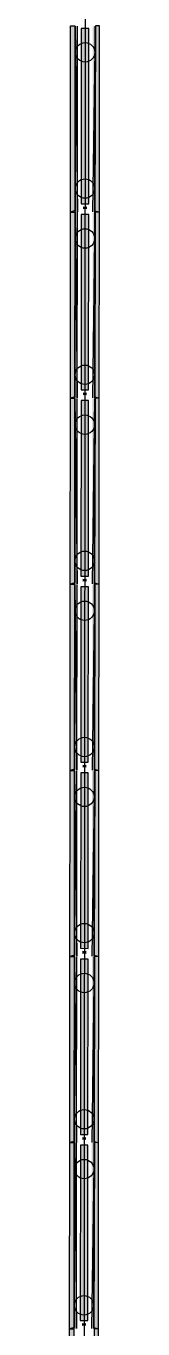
# Model space of a CAD drawing. Header units: millimetres. Extents: x -957 to 3394, y -3 to 3008.
# Drawn here: x 1457.9 to 1464.1, y 1388.8 to 1653.2 of the extents above; entities that cross this region are included whole.
import ezdxf

# ---------------------------------------------------------------- set-up
doc = ezdxf.new("R2010")
doc.units = ezdxf.units.MM
for name, color, linetype in [('PDF_0', 7, 'CONTINUOUS'), ('PDF_0SKM_PENDENT_SPRINKLER', 7, 'CONTINUOUS'), ('PDF_HATCH', 7, 'CONTINUOUS')]:
    doc.layers.add(name, color=color, linetype=linetype)

msp = doc.modelspace()

# ---------------------------------------------------------------- hatches: boundary and pattern name
at = {"layer": 'PDF_0'}
for points in [[(1459.12, 1653.01), (1459.12, 1653.21), (1459.13, 1653.21), (1459.13, 1653.22), (1459.13, 1653.22), (1459.14, 1653.22), (1459.14, 1653.22), (1459.6, 1653.22), (1459.56, 1615.56), (1459.11, 1615.56), (1459.1, 1615.56), (1459.1, 1615.57), (1459.1, 1615.57), (1459.09, 1615.57), (1459.09, 1615.58)], [(1463.16, 1653.01), (1463.16, 1653.2), (1463.16, 1653.21), (1463.16, 1653.21), (1463.16, 1653.22), (1463.15, 1653.22), (1463.15, 1653.22), (1462.69, 1653.22), (1462.66, 1615.56), (1463.12, 1615.56), (1463.12, 1615.56), (1463.13, 1615.56), (1463.13, 1615.57), (1463.13, 1615.57), (1463.13, 1615.58)], [(1459.09, 1615.24), (1459.09, 1615.43), (1459.09, 1615.44), (1459.1, 1615.44), (1459.1, 1615.44), (1459.1, 1615.45), (1459.11, 1615.45), (1459.56, 1615.45), (1459.53, 1577.79), (1459.08, 1577.79), (1459.07, 1577.79), (1459.07, 1577.79), (1459.06, 1577.79), (1459.06, 1577.8), (1459.06, 1577.8)], [(1463.13, 1615.23), (1463.13, 1615.43), (1463.13, 1615.43), (1463.13, 1615.44), (1463.12, 1615.44), (1463.12, 1615.44), (1463.12, 1615.44), (1462.66, 1615.44), (1462.63, 1577.78), (1463.08, 1577.78), (1463.09, 1577.78), (1463.09, 1577.79), (1463.1, 1577.79), (1463.1, 1577.8), (1463.1, 1577.8)], [(1459.06, 1577.46), (1459.06, 1577.65), (1459.06, 1577.66), (1459.06, 1577.66), (1459.07, 1577.67), (1459.07, 1577.67), (1459.08, 1577.67), (1459.53, 1577.67), (1459.5, 1540.01), (1459.04, 1540.01), (1459.04, 1540.01), (1459.03, 1540.01), (1459.03, 1540.02), (1459.03, 1540.02), (1459.03, 1540.03)], [(1463.1, 1577.46), (1463.1, 1577.65), (1463.1, 1577.66), (1463.1, 1577.66), (1463.09, 1577.66), (1463.09, 1577.67), (1463.08, 1577.67), (1462.63, 1577.67), (1462.59, 1540.01), (1463.05, 1540.01), (1463.06, 1540.01), (1463.06, 1540.01), (1463.06, 1540.01), (1463.07, 1540.02), (1463.07, 1540.02)], [(1459.03, 1539.68), (1459.03, 1539.88), (1459.03, 1539.88), (1459.03, 1539.89), (1459.03, 1539.89), (1459.04, 1539.89), (1459.04, 1539.89), (1459.5, 1539.89), (1459.47, 1502.23), (1459.01, 1502.23), (1459.01, 1502.24), (1459, 1502.24), (1459, 1502.24), (1459, 1502.25), (1459, 1502.25)], [(1463.07, 1539.68), (1463.07, 1539.87), (1463.07, 1539.88), (1463.06, 1539.88), (1463.06, 1539.89), (1463.06, 1539.89), (1463.05, 1539.89), (1462.59, 1539.89), (1462.56, 1502.23), (1463.02, 1502.23), (1463.02, 1502.23), (1463.03, 1502.23), (1463.03, 1502.24), (1463.03, 1502.24), (1463.03, 1502.25)], [(1458.99, 1501.91), (1459, 1502.1), (1459, 1502.11), (1459, 1502.11), (1459, 1502.11), (1459.01, 1502.12), (1459.01, 1502.12), (1459.47, 1502.12), (1459.43, 1464.46), (1458.98, 1464.46), (1458.97, 1464.46), (1458.97, 1464.46), (1458.97, 1464.46), (1458.96, 1464.47), (1458.96, 1464.47)], [(1463.03, 1501.91), (1463.03, 1502.1), (1463.03, 1502.1), (1463.03, 1502.11), (1463.03, 1502.11), (1463.02, 1502.11), (1463.02, 1502.11), (1462.56, 1502.11), (1462.53, 1464.46), (1462.99, 1464.45), (1462.99, 1464.46), (1463, 1464.46), (1463, 1464.46), (1463, 1464.47), (1463, 1464.47)], [(1458.96, 1464.13), (1458.96, 1464.32), (1458.96, 1464.33), (1458.97, 1464.33), (1458.97, 1464.34), (1458.97, 1464.34), (1458.98, 1464.34), (1459.43, 1464.34), (1459.4, 1426.68), (1458.95, 1426.68), (1458.94, 1426.68), (1458.94, 1426.68), (1458.93, 1426.69), (1458.93, 1426.69), (1458.93, 1426.7)], [(1463, 1464.13), (1463, 1464.32), (1463, 1464.33), (1463, 1464.33), (1463, 1464.33), (1462.99, 1464.34), (1462.99, 1464.34), (1462.53, 1464.34), (1462.5, 1426.68), (1462.95, 1426.68), (1462.96, 1426.68), (1462.96, 1426.68), (1462.97, 1426.68), (1462.97, 1426.69), (1462.97, 1426.69)], [(1458.93, 1426.36), (1458.93, 1426.55), (1458.93, 1426.55), (1458.93, 1426.56), (1458.94, 1426.56), (1458.94, 1426.56), (1458.95, 1426.56), (1459.4, 1426.56), (1459.37, 1388.91), (1458.91, 1388.91), (1458.91, 1388.91), (1458.9, 1388.91), (1458.9, 1388.91), (1458.9, 1388.92), (1458.9, 1388.92)], [(1462.97, 1426.35), (1462.97, 1426.54), (1462.97, 1426.55), (1462.97, 1426.55), (1462.96, 1426.56), (1462.96, 1426.56), (1462.95, 1426.56), (1462.5, 1426.56), (1462.47, 1388.9), (1462.92, 1388.9), (1462.93, 1388.9), (1462.93, 1388.91), (1462.93, 1388.91), (1462.94, 1388.91), (1462.94, 1388.92)]]:
    msp.add_hatch(color=256, dxfattribs=at).paths.add_polyline_path(points, flags=0)
at = {"layer": 'PDF_0SKM_PENDENT_SPRINKLER'}
for points in [[(1459.13, 1653.01), (1459.13, 1653.21), (1459.13, 1653.21), (1459.13, 1653.22), (1459.13, 1653.22), (1459.14, 1653.22), (1459.14, 1653.22), (1459.6, 1653.22), (1459.56, 1615.56), (1459.11, 1615.56), (1459.1, 1615.56), (1459.1, 1615.57), (1459.1, 1615.57), (1459.09, 1615.57), (1459.09, 1615.58)], [(1463.16, 1653.01), (1463.16, 1653.2), (1463.16, 1653.21), (1463.16, 1653.21), (1463.16, 1653.22), (1463.15, 1653.22), (1463.15, 1653.22), (1462.69, 1653.22), (1462.66, 1615.56), (1463.12, 1615.56), (1463.12, 1615.56), (1463.13, 1615.56), (1463.13, 1615.57), (1463.13, 1615.57), (1463.13, 1615.58)], [(1459.09, 1615.24), (1459.09, 1615.43), (1459.09, 1615.44), (1459.1, 1615.44), (1459.1, 1615.44), (1459.1, 1615.45), (1459.11, 1615.45), (1459.56, 1615.45), (1459.53, 1577.79), (1459.08, 1577.79), (1459.07, 1577.79), (1459.07, 1577.79), (1459.06, 1577.79), (1459.06, 1577.8), (1459.06, 1577.8)], [(1463.13, 1615.23), (1463.13, 1615.43), (1463.13, 1615.43), (1463.13, 1615.44), (1463.13, 1615.44), (1463.12, 1615.44), (1463.12, 1615.44), (1462.66, 1615.44), (1462.63, 1577.78), (1463.08, 1577.78), (1463.09, 1577.78), (1463.09, 1577.79), (1463.1, 1577.79), (1463.1, 1577.8), (1463.1, 1577.8)], [(1459.06, 1577.46), (1459.06, 1577.65), (1459.06, 1577.66), (1459.06, 1577.66), (1459.07, 1577.67), (1459.07, 1577.67), (1459.08, 1577.67), (1459.53, 1577.67), (1459.5, 1540.01), (1459.04, 1540.01), (1459.04, 1540.01), (1459.03, 1540.01), (1459.03, 1540.02), (1459.03, 1540.02), (1459.03, 1540.03)], [(1463.1, 1577.46), (1463.1, 1577.65), (1463.1, 1577.66), (1463.1, 1577.66), (1463.09, 1577.66), (1463.09, 1577.67), (1463.08, 1577.67), (1462.63, 1577.67), (1462.6, 1540.01), (1463.05, 1540.01), (1463.06, 1540.01), (1463.06, 1540.01), (1463.06, 1540.01), (1463.07, 1540.02), (1463.07, 1540.02)], [(1459.03, 1539.68), (1459.03, 1539.88), (1459.03, 1539.88), (1459.03, 1539.89), (1459.03, 1539.89), (1459.04, 1539.89), (1459.04, 1539.89), (1459.5, 1539.89), (1459.47, 1502.23), (1459.01, 1502.23), (1459.01, 1502.24), (1459, 1502.24), (1459, 1502.24), (1459, 1502.25), (1459, 1502.25)], [(1463.07, 1539.68), (1463.07, 1539.87), (1463.07, 1539.88), (1463.06, 1539.88), (1463.06, 1539.89), (1463.06, 1539.89), (1463.05, 1539.89), (1462.6, 1539.89), (1462.56, 1502.23), (1463.02, 1502.23), (1463.02, 1502.23), (1463.03, 1502.23), (1463.03, 1502.24), (1463.03, 1502.24), (1463.04, 1502.25)], [(1459, 1501.91), (1459, 1502.1), (1459, 1502.11), (1459, 1502.11), (1459, 1502.11), (1459.01, 1502.12), (1459.01, 1502.12), (1459.47, 1502.12), (1459.44, 1464.46), (1458.98, 1464.46), (1458.97, 1464.46), (1458.97, 1464.46), (1458.97, 1464.46), (1458.96, 1464.47), (1458.96, 1464.47)], [(1463.04, 1501.91), (1463.04, 1502.1), (1463.03, 1502.1), (1463.03, 1502.11), (1463.03, 1502.11), (1463.02, 1502.11), (1463.02, 1502.11), (1462.56, 1502.11), (1462.53, 1464.46), (1462.99, 1464.45), (1462.99, 1464.46), (1463, 1464.46), (1463, 1464.46), (1463, 1464.47), (1463, 1464.47)], [(1458.96, 1464.13), (1458.96, 1464.32), (1458.96, 1464.33), (1458.97, 1464.33), (1458.97, 1464.34), (1458.97, 1464.34), (1458.98, 1464.34), (1459.44, 1464.34), (1459.4, 1426.68), (1458.95, 1426.68), (1458.94, 1426.68), (1458.94, 1426.68), (1458.93, 1426.69), (1458.93, 1426.69), (1458.93, 1426.7)], [(1463, 1464.13), (1463, 1464.32), (1463, 1464.33), (1463, 1464.33), (1463, 1464.33), (1462.99, 1464.34), (1462.99, 1464.34), (1462.53, 1464.34), (1462.5, 1426.68), (1462.95, 1426.68), (1462.96, 1426.68), (1462.96, 1426.68), (1462.97, 1426.68), (1462.97, 1426.69), (1462.97, 1426.69)], [(1458.93, 1426.36), (1458.93, 1426.55), (1458.93, 1426.55), (1458.93, 1426.56), (1458.94, 1426.56), (1458.94, 1426.56), (1458.95, 1426.56), (1459.4, 1426.56), (1459.37, 1388.91), (1458.91, 1388.91), (1458.91, 1388.91), (1458.91, 1388.91), (1458.9, 1388.91), (1458.9, 1388.92), (1458.9, 1388.92)], [(1462.97, 1426.35), (1462.97, 1426.54), (1462.97, 1426.55), (1462.97, 1426.55), (1462.96, 1426.56), (1462.96, 1426.56), (1462.95, 1426.56), (1462.5, 1426.56), (1462.47, 1388.9), (1462.92, 1388.9), (1462.93, 1388.9), (1462.93, 1388.91), (1462.94, 1388.91), (1462.94, 1388.91), (1462.94, 1388.92)]]:
    msp.add_hatch(color=256, dxfattribs=at).paths.add_polyline_path(points, flags=0)
at = {"layer": 'PDF_HATCH'}
for points in [[(1458.2, 1653.28), (1459.07, 1653.28), (1459.07, 1653), (1459.13, 1653), (1459.09, 1615.78), (1459.04, 1615.78), (1459.04, 1615.5), (1458.17, 1615.5)], [(1458.2, 1653.28), (1459.07, 1653.28), (1459.07, 1653), (1459.12, 1653), (1459.09, 1615.78), (1459.04, 1615.78), (1459.04, 1615.5), (1458.17, 1615.5)], [(1464.09, 1653.27), (1463.22, 1653.27), (1463.22, 1653), (1463.16, 1653), (1463.13, 1615.77), (1463.19, 1615.77), (1463.19, 1615.5), (1464.06, 1615.5)], [(1464.09, 1653.27), (1463.22, 1653.27), (1463.22, 1653), (1463.16, 1653), (1463.13, 1615.77), (1463.19, 1615.77), (1463.19, 1615.5), (1464.06, 1615.5)], [(1458.17, 1615.5), (1459.04, 1615.5), (1459.04, 1615.23), (1459.09, 1615.23), (1459.06, 1578), (1459.01, 1578), (1459.01, 1577.72), (1458.14, 1577.73)], [(1458.17, 1615.5), (1459.04, 1615.5), (1459.04, 1615.23), (1459.09, 1615.23), (1459.06, 1578), (1459, 1578), (1459, 1577.72), (1458.14, 1577.73)], [(1464.06, 1615.5), (1463.19, 1615.5), (1463.19, 1615.22), (1463.13, 1615.22), (1463.1, 1578), (1463.16, 1578), (1463.15, 1577.72), (1464.02, 1577.72)], [(1464.06, 1615.5), (1463.19, 1615.5), (1463.19, 1615.22), (1463.13, 1615.22), (1463.1, 1578), (1463.15, 1578), (1463.15, 1577.72), (1464.02, 1577.72)], [(1458.14, 1577.73), (1459.01, 1577.73), (1459.01, 1577.45), (1459.06, 1577.45), (1459.03, 1540.22), (1458.97, 1540.22), (1458.97, 1539.95), (1458.1, 1539.95)], [(1458.14, 1577.73), (1459, 1577.73), (1459, 1577.45), (1459.06, 1577.45), (1459.03, 1540.22), (1458.97, 1540.22), (1458.97, 1539.95), (1458.1, 1539.95)], [(1464.02, 1577.72), (1463.15, 1577.72), (1463.15, 1577.45), (1463.1, 1577.45), (1463.07, 1540.22), (1463.12, 1540.22), (1463.12, 1539.94), (1463.99, 1539.94)], [(1464.02, 1577.72), (1463.15, 1577.72), (1463.15, 1577.45), (1463.1, 1577.45), (1463.07, 1540.22), (1463.12, 1540.22), (1463.12, 1539.94), (1463.99, 1539.94)], [(1458.1, 1539.95), (1458.97, 1539.95), (1458.97, 1539.67), (1459.03, 1539.67), (1459, 1502.45), (1458.94, 1502.45), (1458.94, 1502.17), (1458.07, 1502.17)], [(1458.1, 1539.95), (1458.97, 1539.95), (1458.97, 1539.67), (1459.03, 1539.67), (1459, 1502.45), (1458.94, 1502.45), (1458.94, 1502.17), (1458.07, 1502.17)], [(1463.99, 1539.94), (1463.12, 1539.95), (1463.12, 1539.67), (1463.07, 1539.67), (1463.03, 1502.44), (1463.09, 1502.44), (1463.09, 1502.17), (1463.96, 1502.17)], [(1463.99, 1539.94), (1463.12, 1539.95), (1463.12, 1539.67), (1463.07, 1539.67), (1463.04, 1502.44), (1463.09, 1502.44), (1463.09, 1502.17), (1463.96, 1502.17)], [(1458.07, 1502.17), (1458.94, 1502.17), (1458.94, 1501.9), (1459, 1501.9), (1458.96, 1464.67), (1458.91, 1464.67), (1458.91, 1464.4), (1458.04, 1464.4)], [(1458.07, 1502.17), (1458.94, 1502.17), (1458.94, 1501.9), (1458.99, 1501.9), (1458.96, 1464.67), (1458.91, 1464.67), (1458.91, 1464.4), (1458.04, 1464.4)], [(1463.96, 1502.17), (1463.09, 1502.17), (1463.09, 1501.89), (1463.04, 1501.89), (1463, 1464.67), (1463.06, 1464.67), (1463.06, 1464.39), (1463.93, 1464.39)], [(1463.96, 1502.17), (1463.09, 1502.17), (1463.09, 1501.89), (1463.03, 1501.89), (1463, 1464.67), (1463.06, 1464.67), (1463.06, 1464.39), (1463.93, 1464.39)], [(1458.04, 1464.4), (1458.91, 1464.4), (1458.91, 1464.12), (1458.96, 1464.12), (1458.93, 1426.89), (1458.88, 1426.89), (1458.88, 1426.62), (1458.01, 1426.62)], [(1458.04, 1464.4), (1458.91, 1464.4), (1458.91, 1464.12), (1458.96, 1464.12), (1458.93, 1426.89), (1458.88, 1426.89), (1458.88, 1426.62), (1458.01, 1426.62)], [(1463.93, 1464.39), (1463.06, 1464.39), (1463.06, 1464.12), (1463, 1464.12), (1462.97, 1426.89), (1463.03, 1426.89), (1463.03, 1426.62), (1463.89, 1426.61)], [(1463.93, 1464.39), (1463.06, 1464.39), (1463.06, 1464.12), (1463, 1464.12), (1462.97, 1426.89), (1463.03, 1426.89), (1463.02, 1426.62), (1463.89, 1426.61)], [(1458.01, 1426.62), (1458.88, 1426.62), (1458.88, 1426.34), (1458.93, 1426.34), (1458.9, 1389.12), (1458.84, 1389.12), (1458.84, 1388.84), (1457.97, 1388.84)], [(1458.01, 1426.62), (1458.88, 1426.62), (1458.88, 1426.34), (1458.93, 1426.34), (1458.9, 1389.12), (1458.84, 1389.12), (1458.84, 1388.84), (1457.97, 1388.84)], [(1463.89, 1426.61), (1463.03, 1426.62), (1463.03, 1426.34), (1462.97, 1426.34), (1462.94, 1389.11), (1462.99, 1389.11), (1462.99, 1388.84), (1463.86, 1388.84)], [(1463.89, 1426.61), (1463.02, 1426.62), (1463.02, 1426.34), (1462.97, 1426.34), (1462.94, 1389.11), (1462.99, 1389.11), (1462.99, 1388.84), (1463.86, 1388.84)], [(1457.97, 1388.84), (1458.84, 1388.84), (1458.84, 1388.57), (1458.9, 1388.57), (1458.86, 1348.78), (1458.81, 1348.78), (1458.81, 1348.51), (1457.94, 1348.51)], [(1457.97, 1388.84), (1458.84, 1388.84), (1458.84, 1388.57), (1458.9, 1388.57), (1458.86, 1348.78), (1458.81, 1348.78), (1458.81, 1348.51), (1457.94, 1348.51)], [(1463.86, 1388.84), (1462.99, 1388.84), (1462.99, 1388.56), (1462.94, 1388.56), (1462.9, 1348.78), (1462.96, 1348.78), (1462.96, 1348.51), (1463.83, 1348.51)], [(1463.86, 1388.84), (1462.99, 1388.84), (1462.99, 1388.56), (1462.94, 1388.56), (1462.9, 1348.78), (1462.96, 1348.78), (1462.96, 1348.51), (1463.83, 1348.51)]]:
    msp.add_hatch(color=256, dxfattribs=at).paths.add_polyline_path(points, flags=0)

# ---------------------------------------------------------------- linework, layer by layer
at = {"layer": 'PDF_0'}
for points in [[(1461.55, 2122.73), (1460.55, 954.62)], [(1459.09, 1615.58), (1459.12, 1653.01), (1459.12, 1653.21)], [(1459.14, 1653.22), (1459.56, 1615.56), (1459.6, 1653.22)], [(1463.15, 1653.22), (1462.66, 1615.56)], [(1463.13, 1615.58), (1463.16, 1653.01), (1463.16, 1653.2)], [(1459.06, 1577.8), (1459.09, 1615.24), (1459.09, 1615.43)], [(1459.11, 1615.45), (1459.53, 1577.79), (1459.56, 1615.45)], [(1463.12, 1615.44), (1462.63, 1577.78)], [(1463.1, 1577.8), (1463.13, 1615.23), (1463.13, 1615.43)], [(1459.03, 1540.03), (1459.06, 1577.46), (1459.06, 1577.65)], [(1459.08, 1577.67), (1459.5, 1540.01), (1459.53, 1577.67)], [(1463.08, 1577.67), (1462.59, 1540.01)], [(1463.07, 1540.02), (1463.1, 1577.46), (1463.1, 1577.65)], [(1459, 1502.25), (1459.03, 1539.68), (1459.03, 1539.88)], [(1459.04, 1539.89), (1459.47, 1502.23), (1459.5, 1539.89)], [(1463.05, 1539.89), (1462.56, 1502.23)], [(1463.03, 1502.25), (1463.07, 1539.68), (1463.07, 1539.87)], [(1458.96, 1464.47), (1458.99, 1501.91), (1459, 1502.1)], [(1459.01, 1502.12), (1459.43, 1464.46), (1459.47, 1502.12)], [(1463.02, 1502.11), (1462.53, 1464.46)], [(1463, 1464.47), (1463.03, 1501.91), (1463.03, 1502.1)], [(1458.93, 1426.7), (1458.96, 1464.13), (1458.96, 1464.32)], [(1458.98, 1464.34), (1459.4, 1426.68), (1459.43, 1464.34)], [(1462.99, 1464.34), (1462.5, 1426.68)], [(1462.97, 1426.69), (1463, 1464.13), (1463, 1464.32)], [(1458.9, 1388.92), (1458.93, 1426.36), (1458.93, 1426.55)], [(1458.95, 1426.56), (1459.37, 1388.91), (1459.4, 1426.56)], [(1462.95, 1426.56), (1462.47, 1388.9)], [(1462.94, 1388.92), (1462.97, 1426.35), (1462.97, 1426.54)]]:
    msp.add_lwpolyline(points, dxfattribs=at)
for points in [[(1460.34, 1617.17), (1461.88, 1617.17), (1461.91, 1652.77), (1460.37, 1652.77)], [(1464.09, 1653.27), (1463.22, 1653.27), (1463.13, 1615.77), (1464.06, 1615.5)], [(1460.31, 1579.4), (1461.85, 1579.39), (1461.88, 1614.99), (1460.34, 1614.99)], [(1464.06, 1615.5), (1463.19, 1615.5), (1463.1, 1578), (1464.02, 1577.72)], [(1460.28, 1541.62), (1461.82, 1541.62), (1461.85, 1577.22), (1460.31, 1577.22)], [(1464.02, 1577.72), (1463.15, 1577.72), (1463.07, 1540.22), (1463.99, 1539.94)], [(1460.25, 1503.84), (1461.79, 1503.84), (1461.82, 1539.44), (1460.28, 1539.44)], [(1463.99, 1539.94), (1463.12, 1539.95), (1463.03, 1502.44), (1463.96, 1502.17)], [(1463.96, 1502.17), (1463.09, 1502.17), (1463, 1464.67), (1463.93, 1464.39)], [(1460.21, 1466.07), (1461.75, 1466.06), (1461.79, 1501.66), (1460.24, 1501.66)], [(1460.18, 1428.29), (1461.72, 1428.29), (1461.75, 1463.89), (1460.21, 1463.89)], [(1463.93, 1464.39), (1463.06, 1464.39), (1462.97, 1426.89), (1463.89, 1426.61)], [(1460.15, 1390.51), (1461.69, 1390.51), (1461.72, 1426.11), (1460.18, 1426.11)], [(1463.89, 1426.61), (1463.02, 1426.62), (1462.94, 1389.11), (1463.86, 1388.84)], [(1463.86, 1388.84), (1462.99, 1388.84), (1462.9, 1348.78), (1463.83, 1348.51)]]:
    msp.add_lwpolyline(points, close=True, dxfattribs=at)
for centre in [(1461.14, 1647.91), (1461.12, 1620.26), (1461.11, 1610.13), (1461.08, 1582.48), (1461.07, 1572.35), (1461.05, 1544.71), (1461.04, 1534.58), (1461.02, 1506.93), (1461.01, 1496.8), (1460.99, 1469.15), (1460.98, 1459.03), (1460.95, 1431.38), (1460.95, 1421.25), (1460.92, 1393.6)]:
    msp.add_circle(centre, 1.97, dxfattribs=at)
for centre, radius, start, end in [((1459.14, 1653.21), 0.0157, 89.8627, 180.0393), ((1463.15, 1653.2), 0.0157, 359.806, 89.8289), ((1459.11, 1615.58), 0.0158, 180.0333, 269.8687), ((1459.11, 1615.43), 0.0158, 90.0332, 179.8687), ((1463.12, 1615.58), 0.0158, 270.2438, 359.9253), ((1463.12, 1615.43), 0.0158, 359.9767, 89.6583), ((1459.08, 1577.8), 0.0157, 180.0729, 270.0962), ((1459.08, 1577.65), 0.0157, 89.8628, 180.0393), ((1463.08, 1577.8), 0.0157, 270.0157, 359.8862), ((1463.08, 1577.65), 0.0157, 359.8056, 89.8292), ((1459.04, 1540.03), 0.0157, 180.073, 270.0961), ((1459.04, 1539.88), 0.0157, 89.8627, 180.0394), ((1463.05, 1540.02), 0.0157, 270.0157, 359.8862), ((1463.05, 1539.87), 0.0157, 359.8058, 89.8291), ((1459.01, 1502.25), 0.0157, 180.073, 270.0961), ((1459.01, 1502.1), 0.0157, 89.8628, 180.0392), ((1463.02, 1502.25), 0.0157, 270.0157, 359.8862), ((1463.02, 1502.1), 0.0157, 359.8059, 89.829), ((1458.98, 1464.47), 0.0157, 180.073, 270.096), ((1458.98, 1464.32), 0.0157, 89.8629, 180.0391), ((1462.99, 1464.47), 0.0157, 270.0157, 359.8863), ((1462.99, 1464.32), 0.0157, 359.8058, 89.8292), ((1458.95, 1426.7), 0.0157, 180.0729, 270.0962), ((1458.95, 1426.55), 0.0157, 89.8629, 180.0392), ((1462.95, 1426.69), 0.0157, 270.0159, 359.8862), ((1462.95, 1426.54), 0.0157, 359.8059, 89.8291), ((1458.91, 1388.92), 0.0157, 180.073, 270.096), ((1462.92, 1388.92), 0.0157, 270.0157, 359.8863)]:
    msp.add_arc(centre, radius, start, end, dxfattribs=at)
for points in [[(1461.88, 1617.17), (1461.91, 1652.77), (1460.34, 1617.17), (1460.37, 1652.77)], [(1461.85, 1579.39), (1461.88, 1614.99), (1460.31, 1579.4), (1460.34, 1614.99)], [(1461.82, 1541.62), (1461.85, 1577.22), (1460.28, 1541.62), (1460.31, 1577.22)], [(1461.79, 1503.84), (1461.82, 1539.44), (1460.25, 1503.84), (1460.28, 1539.44)], [(1461.75, 1466.06), (1461.79, 1501.66), (1460.21, 1466.07), (1460.24, 1501.66)], [(1461.72, 1428.29), (1461.75, 1463.89), (1460.18, 1428.29), (1460.21, 1463.89)], [(1461.69, 1390.51), (1461.72, 1426.11), (1460.15, 1390.51), (1460.18, 1426.11)]]:
    msp.add_solid(points, dxfattribs=at)
at = {"layer": 'PDF_0SKM_PENDENT_SPRINKLER'}
for points in [[(1461.55, 2122.73), (1460.55, 954.62)], [(1459.09, 1615.58), (1459.13, 1653.01), (1459.13, 1653.21)], [(1459.14, 1653.22), (1459.56, 1615.56), (1459.6, 1653.22)], [(1463.15, 1653.22), (1462.66, 1615.56)], [(1463.13, 1615.58), (1463.16, 1653.01), (1463.16, 1653.2)], [(1459.06, 1577.8), (1459.09, 1615.24), (1459.09, 1615.43)], [(1459.11, 1615.45), (1459.53, 1577.79), (1459.56, 1615.45)], [(1463.12, 1615.44), (1462.63, 1577.78)], [(1463.1, 1577.8), (1463.13, 1615.23), (1463.13, 1615.43)], [(1459.03, 1540.03), (1459.06, 1577.46), (1459.06, 1577.65)], [(1459.08, 1577.67), (1459.5, 1540.01), (1459.53, 1577.67)], [(1463.08, 1577.67), (1462.6, 1540.01)], [(1463.07, 1540.02), (1463.1, 1577.46), (1463.1, 1577.65)], [(1459, 1502.25), (1459.03, 1539.68), (1459.03, 1539.88)], [(1459.04, 1539.89), (1459.47, 1502.23), (1459.5, 1539.89)], [(1463.05, 1539.89), (1462.56, 1502.23)], [(1463.04, 1502.25), (1463.07, 1539.68), (1463.07, 1539.87)], [(1458.96, 1464.47), (1459, 1501.91), (1459, 1502.1)], [(1459.01, 1502.12), (1459.44, 1464.46), (1459.47, 1502.12)], [(1463.02, 1502.11), (1462.53, 1464.46)], [(1463, 1464.47), (1463.04, 1501.91), (1463.04, 1502.1)], [(1458.93, 1426.7), (1458.96, 1464.13), (1458.96, 1464.32)], [(1458.98, 1464.34), (1459.4, 1426.68), (1459.44, 1464.34)], [(1462.99, 1464.34), (1462.5, 1426.68)], [(1462.97, 1426.69), (1463, 1464.13), (1463, 1464.32)], [(1458.9, 1388.92), (1458.93, 1426.36), (1458.93, 1426.55)], [(1458.95, 1426.56), (1459.37, 1388.91), (1459.4, 1426.56)], [(1462.95, 1426.56), (1462.47, 1388.9)], [(1462.94, 1388.92), (1462.97, 1426.35), (1462.97, 1426.54)]]:
    msp.add_lwpolyline(points, dxfattribs=at)
for points in [[(1460.34, 1617.17), (1461.88, 1617.17), (1461.92, 1652.77), (1460.37, 1652.77)], [(1464.09, 1653.27), (1463.22, 1653.27), (1463.13, 1615.77), (1464.06, 1615.5)], [(1460.31, 1579.4), (1461.85, 1579.39), (1461.88, 1614.99), (1460.34, 1614.99)], [(1464.06, 1615.5), (1463.19, 1615.5), (1463.1, 1578), (1464.02, 1577.72)], [(1460.28, 1541.62), (1461.82, 1541.62), (1461.85, 1577.22), (1460.31, 1577.22)], [(1464.02, 1577.72), (1463.15, 1577.72), (1463.07, 1540.22), (1463.99, 1539.94)], [(1460.25, 1503.84), (1461.79, 1503.84), (1461.82, 1539.44), (1460.28, 1539.44)], [(1463.99, 1539.94), (1463.12, 1539.95), (1463.04, 1502.44), (1463.96, 1502.17)], [(1463.96, 1502.17), (1463.09, 1502.17), (1463, 1464.67), (1463.93, 1464.39)], [(1460.21, 1466.07), (1461.76, 1466.06), (1461.79, 1501.66), (1460.24, 1501.66)], [(1460.18, 1428.29), (1461.72, 1428.29), (1461.75, 1463.89), (1460.21, 1463.89)], [(1463.93, 1464.39), (1463.06, 1464.39), (1462.97, 1426.89), (1463.89, 1426.61)], [(1460.15, 1390.51), (1461.69, 1390.51), (1461.72, 1426.11), (1460.18, 1426.11)], [(1463.89, 1426.61), (1463.03, 1426.62), (1462.94, 1389.11), (1463.86, 1388.84)], [(1463.86, 1388.84), (1462.99, 1388.84), (1462.9, 1348.78), (1463.83, 1348.51)]]:
    msp.add_lwpolyline(points, close=True, dxfattribs=at)
for centre in [(1461.14, 1647.91), (1461.12, 1620.26), (1461.11, 1610.13), (1461.08, 1582.48), (1461.08, 1572.35), (1461.05, 1544.71), (1461.04, 1534.58), (1461.02, 1506.93), (1461.01, 1496.8), (1460.99, 1469.15), (1460.98, 1459.03), (1460.96, 1431.38), (1460.95, 1421.25), (1460.92, 1393.6)]:
    msp.add_circle(centre, 1.97, dxfattribs=at)
for centre, radius, start, end in [((1459.14, 1653.21), 0.0157, 89.8059, 179.8291), ((1463.15, 1653.2), 0.0157, 0.0157, 89.8862), ((1459.11, 1615.58), 0.0158, 180.0333, 269.8688), ((1459.11, 1615.43), 0.0158, 90.0332, 179.8689), ((1463.12, 1615.58), 0.0158, 270.244, 359.9252), ((1463.12, 1615.43), 0.0158, 359.9769, 89.658), ((1459.08, 1577.8), 0.0157, 180.073, 270.0961), ((1459.08, 1577.65), 0.0157, 89.8628, 180.0393), ((1463.08, 1577.8), 0.0157, 270.0158, 359.8864), ((1463.08, 1577.65), 0.0157, 359.8059, 89.829), ((1459.04, 1540.03), 0.0157, 180.073, 270.096), ((1459.04, 1539.88), 0.0157, 89.8627, 180.0392), ((1463.05, 1540.02), 0.0157, 270.0159, 359.8861), ((1463.05, 1539.87), 0.0157, 359.8058, 89.8291), ((1459.01, 1502.25), 0.0157, 180.073, 270.096), ((1459.01, 1502.1), 0.0157, 89.8627, 180.0392), ((1463.02, 1502.25), 0.0157, 270.0157, 359.8862), ((1463.02, 1502.1), 0.0157, 359.8059, 89.829), ((1458.98, 1464.47), 0.0157, 180.0729, 270.0963), ((1458.98, 1464.32), 0.0157, 89.8627, 180.0393), ((1462.99, 1464.47), 0.0157, 270.0158, 359.8862), ((1462.99, 1464.32), 0.0157, 359.8059, 89.829), ((1458.95, 1426.7), 0.0157, 180.073, 270.0961), ((1458.95, 1426.55), 0.0157, 89.8627, 180.0393), ((1462.95, 1426.54), 0.0157, 359.8057, 89.8292), ((1462.95, 1426.69), 0.0157, 270.0158, 359.8862), ((1458.91, 1388.92), 0.0157, 180.0731, 270.0961), ((1462.92, 1388.92), 0.0157, 270.0157, 359.8863)]:
    msp.add_arc(centre, radius, start, end, dxfattribs=at)
for points in [[(1461.88, 1617.17), (1461.92, 1652.77), (1460.34, 1617.17), (1460.37, 1652.77)], [(1461.85, 1579.39), (1461.88, 1614.99), (1460.31, 1579.4), (1460.34, 1614.99)], [(1461.82, 1541.62), (1461.85, 1577.22), (1460.28, 1541.62), (1460.31, 1577.22)], [(1461.79, 1503.84), (1461.82, 1539.44), (1460.25, 1503.84), (1460.28, 1539.44)], [(1461.76, 1466.06), (1461.79, 1501.66), (1460.21, 1466.07), (1460.24, 1501.66)], [(1461.72, 1428.29), (1461.75, 1463.89), (1460.18, 1428.29), (1460.21, 1463.89)], [(1461.69, 1390.51), (1461.72, 1426.11), (1460.15, 1390.51), (1460.18, 1426.11)]]:
    msp.add_solid(points, dxfattribs=at)
at = {"layer": 'PDF_HATCH'}
for points in [[(1458.2, 1653.28), (1459.07, 1653.28), (1459.09, 1615.78), (1458.17, 1615.5)], [(1458.2, 1653.28), (1459.07, 1653.28), (1459.09, 1615.78), (1458.17, 1615.5)], [(1461.47, 1616.37), (1460.74, 1616.49)], [(1461.47, 1616.49), (1460.75, 1616.37)], [(1458.17, 1615.5), (1459.04, 1615.5), (1459.06, 1578), (1458.14, 1577.73)], [(1458.17, 1615.5), (1459.04, 1615.5), (1459.06, 1578), (1458.14, 1577.73)], [(1461.44, 1578.72), (1460.71, 1578.6)], [(1461.44, 1578.6), (1460.71, 1578.72)], [(1458.14, 1577.73), (1459.01, 1577.73), (1459.03, 1540.22), (1458.1, 1539.95)], [(1458.14, 1577.73), (1459, 1577.73), (1459.03, 1540.22), (1458.1, 1539.95)], [(1458.1, 1539.95), (1458.97, 1539.95), (1459, 1502.45), (1458.07, 1502.17)], [(1458.1, 1539.95), (1458.97, 1539.95), (1459, 1502.45), (1458.07, 1502.17)], [(1461.41, 1540.94), (1460.68, 1540.82)], [(1461.41, 1540.82), (1460.68, 1540.94)], [(1458.07, 1502.17), (1458.94, 1502.17), (1458.96, 1464.67), (1458.04, 1464.4)], [(1458.07, 1502.17), (1458.94, 1502.17), (1458.96, 1464.67), (1458.04, 1464.4)], [(1461.37, 1503.16), (1460.65, 1503.04)], [(1461.37, 1503.04), (1460.65, 1503.16)], [(1461.34, 1465.39), (1460.62, 1465.27)], [(1461.34, 1465.27), (1460.62, 1465.39)], [(1458.04, 1464.4), (1458.91, 1464.4), (1458.93, 1426.89), (1458.01, 1426.62)], [(1458.04, 1464.4), (1458.91, 1464.4), (1458.93, 1426.89), (1458.01, 1426.62)], [(1458.01, 1426.62), (1458.88, 1426.62), (1458.9, 1389.12), (1457.97, 1388.84)], [(1458.01, 1426.62), (1458.88, 1426.62), (1458.9, 1389.12), (1457.97, 1388.84)], [(1461.31, 1427.61), (1460.58, 1427.49)], [(1461.31, 1427.49), (1460.58, 1427.61)], [(1457.97, 1388.84), (1458.84, 1388.84), (1458.86, 1348.78), (1457.94, 1348.51)], [(1457.97, 1388.84), (1458.84, 1388.84), (1458.86, 1348.78), (1457.94, 1348.51)], [(1461.28, 1389.83), (1460.55, 1389.72)], [(1461.28, 1389.72), (1460.55, 1389.83)]]:
    msp.add_lwpolyline(points, close=True, dxfattribs=at)
for points in [[(1460.74, 1616.33), (1461.47, 1616.22)], [(1460.75, 1616.22), (1461.47, 1616.33)], [(1460.92, 1616.45), (1461.38, 1616.45)], [(1460.92, 1616.45), (1461.38, 1616.45)], [(1460.71, 1578.44), (1461.44, 1578.56)], [(1460.71, 1578.56), (1461.44, 1578.44)], [(1460.88, 1578.67), (1461.34, 1578.67)], [(1460.89, 1578.67), (1461.35, 1578.67)], [(1460.68, 1540.66), (1461.41, 1540.78)], [(1460.68, 1540.78), (1461.41, 1540.66)], [(1460.85, 1540.9), (1461.31, 1540.9)], [(1460.85, 1540.9), (1461.31, 1540.9)], [(1460.65, 1502.89), (1461.37, 1503)], [(1460.65, 1503), (1461.37, 1502.89)], [(1460.82, 1503.12), (1461.28, 1503.12)], [(1460.82, 1503.12), (1461.28, 1503.12)], [(1460.62, 1465.11), (1461.34, 1465.23)], [(1460.62, 1465.23), (1461.34, 1465.11)], [(1460.79, 1465.34), (1461.25, 1465.34)], [(1460.79, 1465.34), (1461.25, 1465.34)], [(1460.58, 1427.33), (1461.31, 1427.45)], [(1460.58, 1427.45), (1461.31, 1427.33)], [(1460.76, 1427.57), (1461.22, 1427.57)], [(1460.76, 1427.57), (1461.22, 1427.57)], [(1460.55, 1389.56), (1461.28, 1389.67)], [(1460.55, 1389.56), (1461.28, 1389.67)], [(1460.72, 1389.79), (1461.18, 1389.79)], [(1460.72, 1389.79), (1461.18, 1389.79)]]:
    msp.add_lwpolyline(points, dxfattribs=at)

doc.saveas('drawing.dxf')
